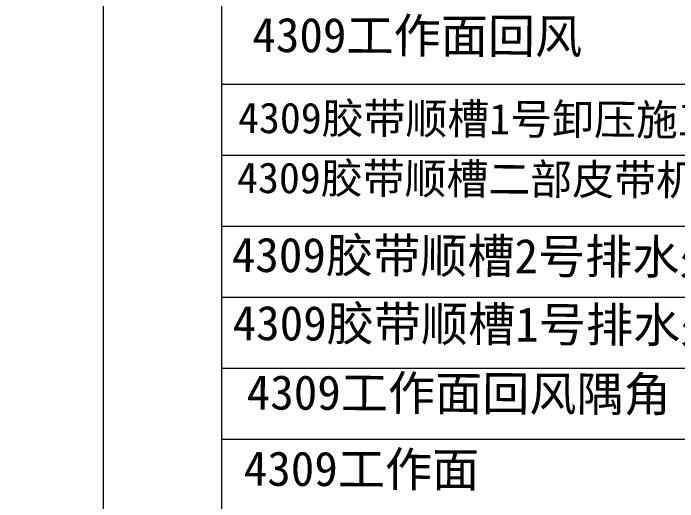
# Model space of a CAD drawing. Header units: inches. Extents: x -211412 to -11687, y -5 to 7052.
# Drawn here: x -209908.3 to -209839.1, y 6729.1 to 6780 of the extents above; entities that cross this region are included whole.
import ezdxf

# ---------------------------------------------------------------- set-up
doc = ezdxf.new("R2010")
doc.units = ezdxf.units.IN
doc.header["$MEASUREMENT"] = 0
doc.linetypes.add('CKSDHX1', pattern=[36, 30, -2, 0, -2, 0, -2])
doc.layers.get('0').update_dxf_attribs({"lineweight": 0})
doc.layers.add('通防巷道名称', color=7, linetype='CKSDHX1')

msp = doc.modelspace()

# ---------------------------------------------------------------- linework, layer by layer
at = {"color": 7}
for p, q in [((-209898.882, 6595.178), (-209898.882, 6787.403)), ((-209886.545, 6719.582), (-209886.545, 6787.403)), ((-209886.545, 6772.609), (-209617.871, 6772.609)), ((-209886.545, 6765.212), (-209617.871, 6765.212)), ((-209886.545, 6757.815), (-209617.871, 6757.815)), ((-209886.545, 6750.418), (-209617.871, 6750.418)), ((-209886.545, 6743.021), (-209617.871, 6743.021)), ((-209886.545, 6735.624), (-209617.871, 6735.624))]:
    msp.add_line(p, q, dxfattribs=at)

# ---------------------------------------------------------------- texts
at = {"layer": '通防巷道名称', "color": 0, "linetype": 'Continuous', "lineweight": 30, "width": 67.46259, "attachment_point": 1, "rotation": 359.70445}
for s, insert, char_height in [('{\\fSimSun|b0|i0|c134|p34;\\C7;4309工作面回风}', (-209883.364, 6779.563), 3.6), ('{\\fSimSun|b0|i0|c134|p34;\\C7;4309胶带顺槽1号卸压施工处}', (-209884.855, 6770.723), 3.2), ('{\\fSimSun|b0|i0|c134|p34;\\C7;4309胶带顺槽二部皮带机头处}', (-209884.952, 6764.481), 3.2), ('{\\fSimSun|b0|i0|c134|p34;\\C7;4309胶带顺槽2号排水处}', (-209885.504, 6756.658), 3.6), ('{\\fSimSun|b0|i0|c134|p34;\\C7;4309胶带顺槽1号排水处}', (-209885.418, 6749.551), 3.6), ('{\\fSimSun|b0|i0|c134|p34;\\C7;4309工作面回风隅角}', (-209883.951, 6742.325), 3.6), ('{\\fSimSun|b0|i0|c134|p34;\\C7;4309工作面}', (-209884.26, 6734.388), 3.6)]:
    msp.add_mtext(s, dxfattribs=dict(at, insert=insert, char_height=char_height))

doc.saveas('drawing.dxf')
